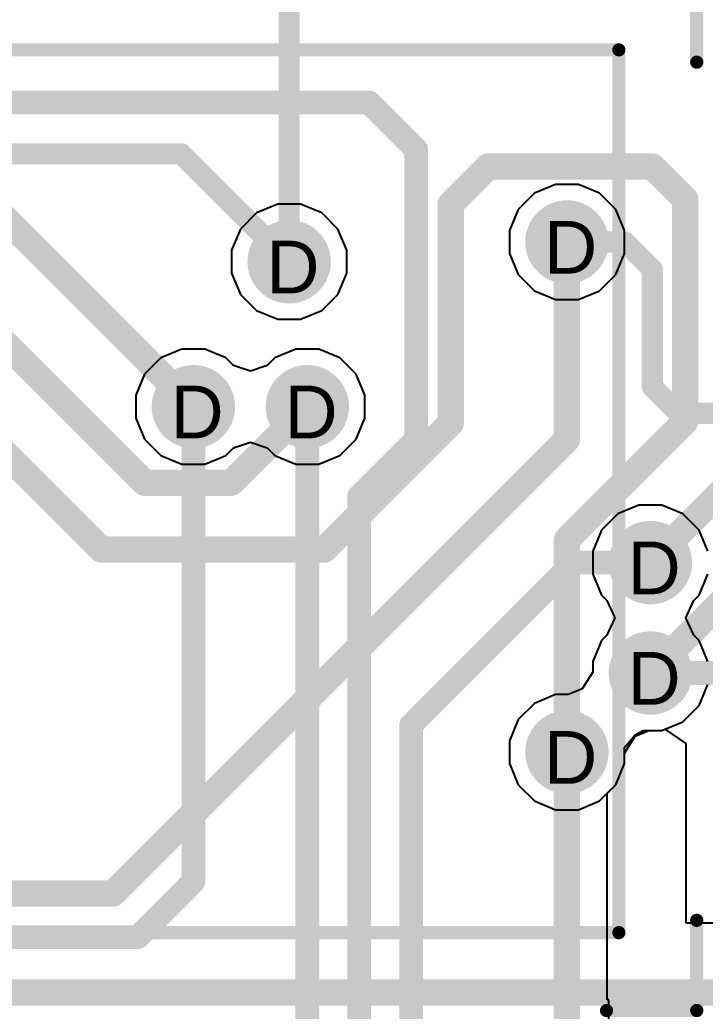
# Model space of a CAD drawing. Header units: inches. Extents: x 0 to 5401, y 0 to 5414.
# Drawn here: x 75.04 to 81.64, y 56.56 to 66.1 of the extents above; entities that cross this region are included whole.
import ezdxf

# ---------------------------------------------------------------- set-up
doc = ezdxf.new("R2010")
doc.units = ezdxf.units.IN
for name, color, linetype in [('Bottom Layer', 5, 'Continuous'), ('Bottom Solder', 6, 'Continuous'), ('Drill Drawing', 1, 'Continuous'), ('Layer 1', 16, 'Continuous'), ('Layer 2', 76, 'Continuous'), ('Top Layer', 1, 'Continuous'), ('Top Overlay', 2, 'Continuous'), ('Top Solder', 216, 'Continuous'), ('Via Holes', 16, 'Continuous')]:
    doc.layers.add(name, color=color, linetype=linetype)
doc.styles.add('Arial', font='', dxfattribs={"height": 0.2})
doc.styles.get('Arial').set_extended_font_data('Arial')

# ---------------------------------------------------------------- blocks, each defined once
blk = doc.blocks.new('LQFP_64_10_10__35')
at = {"layer": 'Top Overlay'}
for points in [[(4.999989999999999, 4.131183, 0.127, 0.127, 0), (4.999989999999999, 4.999989999999999, 0.127, 0.127, 0)], [(-4.250004199999999, 4.250004199999999, 0.127, 0.127, 0), (4.250004199999999, 4.250004199999999, 0.127, 0.127, 0)], [(4.250004199999999, -4.250004199999999, 0.127, 0.127, 0), (4.250004199999999, 4.250004199999999, 0.127, 0.127, 0)], [(4.999989999999999, -4.999989999999999, 0.127, 0.127, 0), (4.999989999999999, -4.1312084, 0.127, 0.127, 0)], [(-4.250004199999999, -4.250004199999999, 0.127, 0.127, 0), (4.250004199999999, -4.250004199999999, 0.127, 0.127, 0)], [(4.131183, -4.999989999999999, 0.127, 0.127, 0), (4.999989999999999, -4.999989999999999, 0.127, 0.127, 0)]]:
    blk.add_lwpolyline(points, format="xyseb", dxfattribs=at)
for points in [[(4.2182542, 4.250004199999999, 0.0635, 0.0635, 1), (4.2817542, 4.250004199999999, 0.0635, 0.0635, 1)], [(4.2182542, 4.250004199999999, 0.0635, 0.0635, 1), (4.2817542, 4.250004199999999, 0.0635, 0.0635, 1)], [(4.96824, 4.131183, 0.0635, 0.0635, 1), (5.03174, 4.131183, 0.0635, 0.0635, 1)], [(4.96824, -4.1312084, 0.0635, 0.0635, 1), (5.03174, -4.1312084, 0.0635, 0.0635, 1)], [(4.2182542, -4.250004199999999, 0.0635, 0.0635, 1), (4.2817542, -4.250004199999999, 0.0635, 0.0635, 1)], [(4.2182542, -4.250004199999999, 0.0635, 0.0635, 1), (4.2817542, -4.250004199999999, 0.0635, 0.0635, 1)], [(4.099433, -4.999989999999999, 0.0635, 0.0635, 1), (4.162933, -4.999989999999999, 0.0635, 0.0635, 1)], [(4.96824, -4.999989999999999, 0.0635, 0.0635, 1), (5.03174, -4.999989999999999, 0.0635, 0.0635, 1)], [(4.96824, -4.999989999999999, 0.0635, 0.0635, 1), (5.03174, -4.999989999999999, 0.0635, 0.0635, 1)]]:
    blk.add_lwpolyline(points, format="xyseb", close=True, dxfattribs=at)

msp = doc.modelspace()

# ---------------------------------------------------------------- hatches: boundary and pattern name
at = {"layer": 'Bottom Layer'}
h = msp.add_hatch(color=5, dxfattribs=at)
edge = h.paths.add_edge_path()
edge.add_arc((80.3056687, 63.96294294), 0.2999994, 0, 360)
h = msp.add_hatch(color=5, dxfattribs=at)
edge = h.paths.add_edge_path()
edge.add_arc((77.6303121, 63.77281124), 0.2999994, 0, 360)
h = msp.add_hatch(color=5, dxfattribs=at)
edge = h.paths.add_edge_path()
edge.add_arc((76.7080127, 62.37720824), 0.2999994, 0, 360)
h = msp.add_hatch(color=5, dxfattribs=at)
edge = h.paths.add_edge_path()
edge.add_arc((77.8055467, 62.37720824), 0.2999994, 0, 360)
h = msp.add_hatch(color=5, dxfattribs=at)
edge = h.paths.add_edge_path()
edge.add_arc((81.10923326, 60.87605299999999), 0.2999994, 0, 360)
h = msp.add_hatch(color=5, dxfattribs=at)
edge = h.paths.add_edge_path()
edge.add_arc((81.10923326, 59.81307824), 0.2999994, 0, 360)
h = msp.add_hatch(color=5, dxfattribs=at)
edge = h.paths.add_edge_path()
edge.add_arc((80.3056687, 59.05095124), 0.2999994, 0, 360)
at = {"layer": 'Bottom Solder'}
h = msp.add_hatch(color=6, dxfattribs=at)
edge = h.paths.add_edge_path()
edge.add_arc((80.3056687, 63.96294294), 0.4015993999999999, 0, 360)
h = msp.add_hatch(color=6, dxfattribs=at)
edge = h.paths.add_edge_path()
edge.add_arc((77.6303121, 63.77281124), 0.4015993999999999, 0, 360)
h = msp.add_hatch(color=6, dxfattribs=at)
edge = h.paths.add_edge_path()
edge.add_arc((76.7080127, 62.37720824), 0.4015993999999999, 0, 360)
h = msp.add_hatch(color=6, dxfattribs=at)
edge = h.paths.add_edge_path()
edge.add_arc((77.8055467, 62.37720824), 0.4015993999999999, 0, 360)
h = msp.add_hatch(color=6, dxfattribs=at)
edge = h.paths.add_edge_path()
edge.add_arc((81.10923326, 60.87605299999999), 0.4015993999999999, 0, 360)
h = msp.add_hatch(color=6, dxfattribs=at)
edge = h.paths.add_edge_path()
edge.add_arc((81.10923326, 59.81307824), 0.4015993999999999, 0, 360)
h = msp.add_hatch(color=6, dxfattribs=at)
edge = h.paths.add_edge_path()
edge.add_arc((80.3056687, 59.05095124), 0.4015993999999999, 0, 360)
at = {"layer": 'Layer 1'}
h = msp.add_hatch(color=16, dxfattribs=at)
edge = h.paths.add_edge_path()
edge.add_arc((80.3056687, 63.96294294), 0.2999994, 0, 360)
h = msp.add_hatch(color=16, dxfattribs=at)
edge = h.paths.add_edge_path()
edge.add_arc((77.6303121, 63.77281124), 0.2999994, 0, 360)
h = msp.add_hatch(color=16, dxfattribs=at)
edge = h.paths.add_edge_path()
edge.add_arc((76.7080127, 62.37720824), 0.2999994, 0, 360)
h = msp.add_hatch(color=16, dxfattribs=at)
edge = h.paths.add_edge_path()
edge.add_arc((77.8055467, 62.37720824), 0.2999994, 0, 360)
h = msp.add_hatch(color=16, dxfattribs=at)
edge = h.paths.add_edge_path()
edge.add_arc((81.10923326, 60.87605299999999), 0.2999994, 0, 360)
h = msp.add_hatch(color=16, dxfattribs=at)
edge = h.paths.add_edge_path()
edge.add_arc((81.10923326, 59.81307824), 0.2999994, 0, 360)
h = msp.add_hatch(color=16, dxfattribs=at)
edge = h.paths.add_edge_path()
edge.add_arc((80.3056687, 59.05095124), 0.2999994, 0, 360)
at = {"layer": 'Layer 2'}
h = msp.add_hatch(color=76, dxfattribs=at)
edge = h.paths.add_edge_path()
edge.add_arc((80.3056687, 63.96294294), 0.2999994, 0, 360)
h = msp.add_hatch(color=76, dxfattribs=at)
edge = h.paths.add_edge_path()
edge.add_arc((77.6303121, 63.77281124), 0.2999994, 0, 360)
h = msp.add_hatch(color=76, dxfattribs=at)
edge = h.paths.add_edge_path()
edge.add_arc((76.7080127, 62.37720824), 0.2999994, 0, 360)
h = msp.add_hatch(color=76, dxfattribs=at)
edge = h.paths.add_edge_path()
edge.add_arc((77.8055467, 62.37720824), 0.2999994, 0, 360)
h = msp.add_hatch(color=76, dxfattribs=at)
edge = h.paths.add_edge_path()
edge.add_arc((81.10923326, 60.87605299999999), 0.2999994, 0, 360)
h = msp.add_hatch(color=76, dxfattribs=at)
edge = h.paths.add_edge_path()
edge.add_arc((81.10923326, 59.81307824), 0.2999994, 0, 360)
h = msp.add_hatch(color=76, dxfattribs=at)
edge = h.paths.add_edge_path()
edge.add_arc((80.3056687, 59.05095124), 0.2999994, 0, 360)
at = {"layer": 'Top Layer'}
h = msp.add_hatch(color=1, dxfattribs=at)
edge = h.paths.add_edge_path()
edge.add_arc((80.3056687, 63.96294294), 0.2999994, 0, 360)
h = msp.add_hatch(color=1, dxfattribs=at)
edge = h.paths.add_edge_path()
edge.add_arc((77.6303121, 63.77281124), 0.2999994, 0, 360)
h = msp.add_hatch(color=1, dxfattribs=at)
edge = h.paths.add_edge_path()
edge.add_arc((76.7080127, 62.37720824), 0.2999994, 0, 360)
h = msp.add_hatch(color=1, dxfattribs=at)
edge = h.paths.add_edge_path()
edge.add_arc((77.8055467, 62.37720824), 0.2999994, 0, 360)
h = msp.add_hatch(color=1, dxfattribs=at)
edge = h.paths.add_edge_path()
edge.add_arc((81.10923326, 60.87605299999999), 0.2999994, 0, 360)
h = msp.add_hatch(color=1, dxfattribs=at)
edge = h.paths.add_edge_path()
edge.add_arc((81.10923326, 59.81307824), 0.2999994, 0, 360)
h = msp.add_hatch(color=1, dxfattribs=at)
edge = h.paths.add_edge_path()
edge.add_arc((80.3056687, 59.05095124), 0.2999994, 0, 360)
at = {"layer": 'Top Solder'}
h = msp.add_hatch(color=216, dxfattribs=at)
edge = h.paths.add_edge_path()
edge.add_arc((80.3056687, 63.96294294), 0.4015993999999999, 0, 360)
h = msp.add_hatch(color=216, dxfattribs=at)
edge = h.paths.add_edge_path()
edge.add_arc((77.6303121, 63.77281124), 0.4015993999999999, 0, 360)
h = msp.add_hatch(color=216, dxfattribs=at)
edge = h.paths.add_edge_path()
edge.add_arc((76.7080127, 62.37720824), 0.4015993999999999, 0, 360)
h = msp.add_hatch(color=216, dxfattribs=at)
edge = h.paths.add_edge_path()
edge.add_arc((77.8055467, 62.37720824), 0.4015993999999999, 0, 360)
h = msp.add_hatch(color=216, dxfattribs=at)
edge = h.paths.add_edge_path()
edge.add_arc((81.10923326, 60.87605299999999), 0.4015993999999999, 0, 360)
h = msp.add_hatch(color=216, dxfattribs=at)
edge = h.paths.add_edge_path()
edge.add_arc((81.10923326, 59.81307824), 0.4015993999999999, 0, 360)
h = msp.add_hatch(color=216, dxfattribs=at)
edge = h.paths.add_edge_path()
edge.add_arc((80.3056687, 59.05095124), 0.4015993999999999, 0, 360)
at = {"layer": 'Via Holes'}
h = msp.add_hatch(color=7, dxfattribs=at)
edge = h.paths.add_edge_path()
edge.add_arc((80.3056687, 63.96294294), 0.1499997, 0, 360)
h = msp.add_hatch(color=7, dxfattribs=at)
edge = h.paths.add_edge_path()
edge.add_arc((77.6303121, 63.77281124), 0.1499997, 0, 360)
h = msp.add_hatch(color=7, dxfattribs=at)
edge = h.paths.add_edge_path()
edge.add_arc((76.7080127, 62.37720824), 0.1499997, 0, 360)
h = msp.add_hatch(color=7, dxfattribs=at)
edge = h.paths.add_edge_path()
edge.add_arc((77.8055467, 62.37720824), 0.1499997, 0, 360)
h = msp.add_hatch(color=7, dxfattribs=at)
edge = h.paths.add_edge_path()
edge.add_arc((81.10923326, 60.87605299999999), 0.1499997, 0, 360)
h = msp.add_hatch(color=7, dxfattribs=at)
edge = h.paths.add_edge_path()
edge.add_arc((81.10923326, 59.81307824), 0.1499997, 0, 360)
h = msp.add_hatch(color=7, dxfattribs=at)
edge = h.paths.add_edge_path()
edge.add_arc((80.3056687, 59.05095124), 0.1499997, 0, 360)

# ---------------------------------------------------------------- linework, layer by layer
at = {"layer": 'Bottom Layer'}
for points in [[(77.6303121, 63.77281124, 0.2032, 0.2032, 0), (77.6303121, 67.51451064, 0.2032, 0.2032, 0)], [(79.1861383, 64.32829908, 0.254, 0.254, 0), (79.54680814, 64.68896892, 0.254, 0.254, 0)], [(79.54680814, 64.68896892, 0.254, 0.254, 0), (81.12810037999999, 64.68896892, 0.254, 0.254, 0)], [(81.12810037999999, 64.68896892, 0.254, 0.254, 0), (81.44438118, 64.37268811999999, 0.254, 0.254, 0)], [(74.55102438, 64.53419656, 0.254, 0.254, 0), (76.7080127, 62.37720824, 0.254, 0.254, 0)], [(79.1861383, 62.21921516, 0.254, 0.254, 0), (79.1861383, 64.32829908, 0.254, 0.254, 0)], [(81.44438118, 62.23537972, 0.254, 0.254, 0), (81.44438118, 64.37268811999999, 0.254, 0.254, 0)], [(73.86360894, 64.01963828, 0.254, 0.254, 0), (76.23874262, 61.6445046, 0.254, 0.254, 0)], [(80.3056687, 62.06186723999999, 0.254, 0.254, 0), (80.3056687, 63.96294294, 0.254, 0.254, 0)], [(73.17728316, 63.64578837999999, 0.254, 0.254, 0), (75.82046557999999, 61.00260596, 0.254, 0.254, 0)], [(77.07284306, 61.6445046, 0.254, 0.254, 0), (77.8055467, 62.37720824, 0.254, 0.254, 0)], [(77.96952909999999, 61.00260596, 0.254, 0.254, 0), (79.1861383, 62.21921516, 0.254, 0.254, 0)], [(80.3056687, 61.09666724, 0.254, 0.254, 0), (81.44438118, 62.23537972, 0.254, 0.254, 0)], [(75.93372925999999, 57.68992779999999, 0.254, 0.254, 0), (80.3056687, 62.06186723999999, 0.254, 0.254, 0)], [(81.10923326, 60.87605299999999, 0.254, 0.254, 0), (82.2706127, 62.03743244, 0.254, 0.254, 0)], [(81.10923326, 59.81307824, 0.254, 0.254, 0), (83.12132981999999, 61.82517479999999, 0.254, 0.254, 0)], [(76.23874262, 61.6445046, 0.254, 0.254, 0), (77.07284306, 61.6445046, 0.254, 0.254, 0)], [(80.3056687, 59.05095124, 0.254, 0.254, 0), (80.3056687, 61.09666724, 0.254, 0.254, 0)], [(75.82046557999999, 61.00260596, 0.254, 0.254, 0), (77.96952909999999, 61.00260596, 0.254, 0.254, 0)], [(63.81580582, 57.68992779999999, 0.254, 0.254, 0), (75.93372925999999, 57.68992779999999, 0.254, 0.254, 0)], [(63.43564909999999, 56.73701123999999, 0.254, 0.254, 0), (82.4738127, 56.73701123999999, 0.254, 0.254, 0)]]:
    msp.add_lwpolyline(points, format="xyseb", dxfattribs=at)
for points in [[(79.48330813999999, 64.68896892, 0.127, 0.127, 1), (79.61030814, 64.68896892, 0.127, 0.127, 1)], [(79.48330813999999, 64.68896892, 0.127, 0.127, 1), (79.61030814, 64.68896892, 0.127, 0.127, 1)], [(81.06460038, 64.68896892, 0.127, 0.127, 1), (81.19160038, 64.68896892, 0.127, 0.127, 1)], [(81.06460038, 64.68896892, 0.127, 0.127, 1), (81.19160038, 64.68896892, 0.127, 0.127, 1)], [(79.12263829999999, 64.32829908, 0.127, 0.127, 1), (79.24963829999999, 64.32829908, 0.127, 0.127, 1)], [(79.12263829999999, 64.32829908, 0.127, 0.127, 1), (79.24963829999999, 64.32829908, 0.127, 0.127, 1)], [(81.38088117999999, 64.37268811999999, 0.127, 0.127, 1), (81.50788118, 64.37268811999999, 0.127, 0.127, 1)], [(81.38088117999999, 64.37268811999999, 0.127, 0.127, 1), (81.50788118, 64.37268811999999, 0.127, 0.127, 1)], [(80.2421687, 63.96294294, 0.127, 0.127, 1), (80.36916869999999, 63.96294294, 0.127, 0.127, 1)], [(77.57951209999999, 63.77281124, 0.1016, 0.1016, 1), (77.68111209999999, 63.77281124, 0.1016, 0.1016, 1)], [(76.64451269999999, 62.37720824, 0.127, 0.127, 1), (76.7715127, 62.37720824, 0.127, 0.127, 1)], [(77.74204669999999, 62.37720824, 0.127, 0.127, 1), (77.86904669999998, 62.37720824, 0.127, 0.127, 1)], [(79.12263829999999, 62.21921516, 0.127, 0.127, 1), (79.24963829999999, 62.21921516, 0.127, 0.127, 1)], [(79.12263829999999, 62.21921516, 0.127, 0.127, 1), (79.24963829999999, 62.21921516, 0.127, 0.127, 1)], [(81.38088117999999, 62.23537972, 0.127, 0.127, 1), (81.50788118, 62.23537972, 0.127, 0.127, 1)], [(81.38088117999999, 62.23537972, 0.127, 0.127, 1), (81.50788118, 62.23537972, 0.127, 0.127, 1)], [(80.2421687, 62.06186723999999, 0.127, 0.127, 1), (80.36916869999999, 62.06186723999999, 0.127, 0.127, 1)], [(80.2421687, 62.06186723999999, 0.127, 0.127, 1), (80.36916869999999, 62.06186723999999, 0.127, 0.127, 1)], [(76.17524261999999, 61.6445046, 0.127, 0.127, 1), (76.30224261999999, 61.6445046, 0.127, 0.127, 1)], [(76.17524261999999, 61.6445046, 0.127, 0.127, 1), (76.30224261999999, 61.6445046, 0.127, 0.127, 1)], [(77.00934305999999, 61.6445046, 0.127, 0.127, 1), (77.13634306, 61.6445046, 0.127, 0.127, 1)], [(77.00934305999999, 61.6445046, 0.127, 0.127, 1), (77.13634306, 61.6445046, 0.127, 0.127, 1)], [(80.2421687, 61.09666724, 0.127, 0.127, 1), (80.36916869999999, 61.09666724, 0.127, 0.127, 1)], [(80.2421687, 61.09666724, 0.127, 0.127, 1), (80.36916869999999, 61.09666724, 0.127, 0.127, 1)], [(75.75696558, 61.00260596, 0.127, 0.127, 1), (75.88396558, 61.00260596, 0.127, 0.127, 1)], [(75.75696558, 61.00260596, 0.127, 0.127, 1), (75.88396558, 61.00260596, 0.127, 0.127, 1)], [(77.9060291, 61.00260596, 0.127, 0.127, 1), (78.0330291, 61.00260596, 0.127, 0.127, 1)], [(77.9060291, 61.00260596, 0.127, 0.127, 1), (78.0330291, 61.00260596, 0.127, 0.127, 1)], [(81.04573325999999, 60.87605299999999, 0.127, 0.127, 1), (81.17273325999999, 60.87605299999999, 0.127, 0.127, 1)], [(81.04573325999999, 59.81307824, 0.127, 0.127, 1), (81.17273325999999, 59.81307824, 0.127, 0.127, 1)], [(80.2421687, 59.05095124, 0.127, 0.127, 1), (80.36916869999999, 59.05095124, 0.127, 0.127, 1)], [(75.87022926, 57.68992779999999, 0.127, 0.127, 1), (75.99722926, 57.68992779999999, 0.127, 0.127, 1)], [(75.87022926, 57.68992779999999, 0.127, 0.127, 1), (75.99722926, 57.68992779999999, 0.127, 0.127, 1)]]:
    msp.add_lwpolyline(points, format="xyseb", close=True, dxfattribs=at)
at = {"layer": 'Layer 1'}
for p, q in [((79.99185424, 64.43260164), (79.83600999999999, 64.27675740000001)), ((80.1954708, 64.51694234), (79.99185424, 64.43260164)), ((80.4158666, 64.51694234), (80.1954708, 64.51694234)), ((80.61948315999999, 64.43260164), (80.4158666, 64.51694234)), ((80.7753274, 64.27675740000001), (80.61948315999999, 64.43260164)), ((77.31649764, 64.24246993999999), (77.1606534, 64.0866257)), ((77.5201142, 64.32681064), (77.31649764, 64.24246993999999)), ((77.74050999999999, 64.32681064), (77.5201142, 64.32681064)), ((77.94412656, 64.24246993999999), (77.74050999999999, 64.32681064)), ((78.0999708, 64.0866257), (77.94412656, 64.24246993999999)), ((79.83600999999999, 64.27675740000001), (79.75166929999999, 64.07314084)), ((80.8596681, 64.07314084), (80.7753274, 64.27675740000001)), ((77.1606534, 64.0866257), (77.0763127, 63.88300913999999)), ((78.18431149999999, 63.88300913999999), (78.0999708, 64.0866257)), ((79.75166929999999, 64.07314084), (79.75166929999999, 63.85274503999999)), ((80.8596681, 63.85274503999999), (80.8596681, 64.07314084)), ((77.0763127, 63.88300913999999), (77.0763127, 63.66261333999999)), ((78.18431149999999, 63.66261333999999), (78.18431149999999, 63.88300913999999)), ((79.75166929999999, 63.85274503999999), (79.83600999999999, 63.64912848)), ((80.7753274, 63.64912848), (80.8596681, 63.85274503999999)), ((77.0763127, 63.66261333999999), (77.1606534, 63.45899678)), ((78.0999708, 63.45899678), (78.18431149999999, 63.66261333999999)), ((79.83600999999999, 63.64912848), (79.99185424, 63.49328424)), ((80.61948315999999, 63.49328424), (80.7753274, 63.64912848)), ((79.99185424, 63.49328424), (80.1954708, 63.40894354)), ((80.4158666, 63.40894354), (80.61948315999999, 63.49328424)), ((77.1606534, 63.45899678), (77.31649764, 63.30315254)), ((77.94412656, 63.30315254), (78.0999708, 63.45899678)), ((80.1954708, 63.40894354), (80.4158666, 63.40894354)), ((77.31649764, 63.30315254), (77.5201142, 63.21881184)), ((77.74050999999999, 63.21881184), (77.94412656, 63.30315254)), ((77.5201142, 63.21881184), (77.74050999999999, 63.21881184)), ((76.5978148, 62.93120764), (76.39419824, 62.84686694)), ((76.81821059999999, 62.93120764), (76.5978148, 62.93120764)), ((77.02182716, 62.84686694), (76.81821059999999, 62.93120764)), ((77.69534879999999, 62.93120764), (77.49173223999999, 62.84686694)), ((77.9157446, 62.93120764), (77.69534879999999, 62.93120764)), ((78.11936116, 62.84686694), (77.9157446, 62.93120764)), ((76.39419824, 62.84686694), (76.238354, 62.6910227)), ((77.09514426, 62.77354983999999), (77.02182716, 62.84686694)), ((77.49173223999999, 62.84686694), (77.41841514, 62.77354983999999)), ((78.27520539999999, 62.6910227), (78.11936116, 62.84686694)), ((77.2567797, 62.71814228), (77.09514426, 62.77354983999999)), ((77.41841514, 62.77354983999999), (77.2567797, 62.71814228)), ((76.238354, 62.6910227), (76.1540133, 62.48740613999999)), ((78.35954609999999, 62.48740613999999), (78.27520539999999, 62.6910227)), ((76.1540133, 62.48740613999999), (76.1540133, 62.26701033999999)), ((78.35954609999999, 62.26701033999999), (78.35954609999999, 62.48740613999999)), ((76.1540133, 62.26701033999999), (76.238354, 62.06339378)), ((78.27520539999999, 62.06339378), (78.35954609999999, 62.26701033999999)), ((76.238354, 62.06339378), (76.39419824, 61.90754954)), ((78.11936116, 61.90754954), (78.27520539999999, 62.06339378)), ((77.02182716, 61.90754954), (77.09514426, 61.98086664)), ((77.09514426, 61.98086664), (77.2567797, 62.03627419999999)), ((77.2567797, 62.03627419999999), (77.41841514, 61.98086664)), ((77.41841514, 61.98086664), (77.49173223999999, 61.90754954)), ((76.39419824, 61.90754954), (76.5978148, 61.82320884)), ((76.81821059999999, 61.82320884), (77.02182716, 61.90754954)), ((77.49173223999999, 61.90754954), (77.69534879999999, 61.82320884)), ((77.9157446, 61.82320884), (78.11936116, 61.90754954)), ((76.5978148, 61.82320884), (76.81821059999999, 61.82320884)), ((77.69534879999999, 61.82320884), (77.9157446, 61.82320884)), ((80.99903536, 61.43005239999999), (80.7954188, 61.3457117)), ((81.21943116, 61.43005239999999), (80.99903536, 61.43005239999999)), ((81.42304772, 61.3457117), (81.21943116, 61.43005239999999)), ((80.7954188, 61.3457117), (80.63957456, 61.18986745999999)), ((81.57889195999999, 61.18986745999999), (81.42304772, 61.3457117)), ((80.63957456, 61.18986745999999), (80.55523385999999, 60.98625089999999)), ((81.66323265999999, 60.98625089999999), (81.57889195999999, 61.18986745999999)), ((80.55523385999999, 60.98625089999999), (80.55523385999999, 60.7658551)), ((80.55523385999999, 60.7658551), (80.63957456, 60.56223854)), ((81.57889195999999, 60.56223854), (81.66323265999999, 60.7658551)), ((80.63957456, 60.56223854), (80.69131182, 60.51050127999999)), ((81.5271547, 60.51050127999999), (81.57889195999999, 60.56223854)), ((80.69131182, 60.51050127999999), (80.76715622, 60.34456562)), ((81.4513103, 60.34456562), (81.5271547, 60.51050127999999)), ((80.76715622, 60.34456562), (80.69131182, 60.17862995999999)), ((81.5271547, 60.17862995999999), (81.4513103, 60.34456562)), ((80.69131182, 60.17862995999999), (80.63957456, 60.1268927)), ((81.57889195999999, 60.1268927), (81.5271547, 60.17862995999999)), ((80.63957456, 60.1268927), (80.55523385999999, 59.92327613999999)), ((81.66323265999999, 59.92327613999999), (81.57889195999999, 60.1268927)), ((80.55523385999999, 59.92327613999999), (80.55523385999999, 59.82215111999999)), ((80.55523385999999, 59.82215111999999), (80.45066714, 59.65918726)), ((80.45066714, 59.65918726), (80.32086806, 59.60495064)), ((81.57889195999999, 59.49926377999999), (81.66323265999999, 59.70288034)), ((80.1954708, 59.60495064), (79.99185424, 59.52060993999999)), ((80.32086806, 59.60495064), (80.1954708, 59.60495064)), ((79.99185424, 59.52060993999999), (79.83600999999999, 59.3647657)), ((81.42304772, 59.34341954), (81.57889195999999, 59.49926377999999)), ((79.83600999999999, 59.3647657), (79.75166929999999, 59.16114914)), ((81.21943116, 59.25907883999999), (81.42304772, 59.34341954)), ((80.8596681, 59.04187836), (80.96423482, 59.20484222)), ((80.96423482, 59.20484222), (81.0940339, 59.25907883999999)), ((81.0940339, 59.25907883999999), (81.21943116, 59.25907883999999)), ((79.75166929999999, 59.16114914), (79.75166929999999, 58.94075334)), ((80.8596681, 58.94075334), (80.8596681, 59.04187836)), ((79.75166929999999, 58.94075334), (79.83600999999999, 58.73713677999999)), ((80.7753274, 58.73713677999999), (80.8596681, 58.94075334)), ((79.83600999999999, 58.73713677999999), (79.99185424, 58.58129253999999)), ((80.61948315999999, 58.58129253999999), (80.7753274, 58.73713677999999)), ((79.99185424, 58.58129253999999), (80.1954708, 58.49695183999999)), ((80.4158666, 58.49695183999999), (80.61948315999999, 58.58129253999999)), ((80.1954708, 58.49695183999999), (80.4158666, 58.49695183999999))]:
    msp.add_line(p, q, dxfattribs=at)
at = {"layer": 'Layer 2'}
for p, q in [((79.99185424, 64.43260164), (79.83600999999999, 64.27675740000001)), ((80.1954708, 64.51694234), (79.99185424, 64.43260164)), ((80.4158666, 64.51694234), (80.1954708, 64.51694234)), ((80.61948315999999, 64.43260164), (80.4158666, 64.51694234)), ((80.7753274, 64.27675740000001), (80.61948315999999, 64.43260164)), ((77.31649764, 64.24246993999999), (77.1606534, 64.0866257)), ((77.5201142, 64.32681064), (77.31649764, 64.24246993999999)), ((77.74050999999999, 64.32681064), (77.5201142, 64.32681064)), ((77.94412656, 64.24246993999999), (77.74050999999999, 64.32681064)), ((78.0999708, 64.0866257), (77.94412656, 64.24246993999999)), ((79.83600999999999, 64.27675740000001), (79.75166929999999, 64.07314084)), ((80.8596681, 64.07314084), (80.7753274, 64.27675740000001)), ((77.1606534, 64.0866257), (77.0763127, 63.88300913999999)), ((78.18431149999999, 63.88300913999999), (78.0999708, 64.0866257)), ((79.75166929999999, 64.07314084), (79.75166929999999, 63.85274503999999)), ((80.8596681, 63.85274503999999), (80.8596681, 64.07314084)), ((77.0763127, 63.88300913999999), (77.0763127, 63.66261333999999)), ((78.18431149999999, 63.66261333999999), (78.18431149999999, 63.88300913999999)), ((79.75166929999999, 63.85274503999999), (79.83600999999999, 63.64912848)), ((80.7753274, 63.64912848), (80.8596681, 63.85274503999999)), ((77.0763127, 63.66261333999999), (77.1606534, 63.45899678)), ((78.0999708, 63.45899678), (78.18431149999999, 63.66261333999999)), ((79.83600999999999, 63.64912848), (79.99185424, 63.49328424)), ((80.61948315999999, 63.49328424), (80.7753274, 63.64912848)), ((79.99185424, 63.49328424), (80.1954708, 63.40894354)), ((80.4158666, 63.40894354), (80.61948315999999, 63.49328424)), ((77.1606534, 63.45899678), (77.31649764, 63.30315254)), ((77.94412656, 63.30315254), (78.0999708, 63.45899678)), ((80.1954708, 63.40894354), (80.4158666, 63.40894354)), ((77.31649764, 63.30315254), (77.5201142, 63.21881184)), ((77.74050999999999, 63.21881184), (77.94412656, 63.30315254)), ((77.5201142, 63.21881184), (77.74050999999999, 63.21881184)), ((76.5978148, 62.93120764), (76.39419824, 62.84686694)), ((76.81821059999999, 62.93120764), (76.5978148, 62.93120764)), ((77.02182716, 62.84686694), (76.81821059999999, 62.93120764)), ((77.69534879999999, 62.93120764), (77.49173223999999, 62.84686694)), ((77.9157446, 62.93120764), (77.69534879999999, 62.93120764)), ((78.11936116, 62.84686694), (77.9157446, 62.93120764)), ((76.39419824, 62.84686694), (76.238354, 62.6910227)), ((77.09514426, 62.77354983999999), (77.02182716, 62.84686694)), ((77.49173223999999, 62.84686694), (77.41841514, 62.77354983999999)), ((78.27520539999999, 62.6910227), (78.11936116, 62.84686694)), ((77.2567797, 62.71814228), (77.09514426, 62.77354983999999)), ((77.41841514, 62.77354983999999), (77.2567797, 62.71814228)), ((76.238354, 62.6910227), (76.1540133, 62.48740613999999)), ((78.35954609999999, 62.48740613999999), (78.27520539999999, 62.6910227)), ((76.1540133, 62.48740613999999), (76.1540133, 62.26701033999999)), ((78.35954609999999, 62.26701033999999), (78.35954609999999, 62.48740613999999)), ((76.1540133, 62.26701033999999), (76.238354, 62.06339378)), ((78.27520539999999, 62.06339378), (78.35954609999999, 62.26701033999999)), ((76.238354, 62.06339378), (76.39419824, 61.90754954)), ((78.11936116, 61.90754954), (78.27520539999999, 62.06339378)), ((77.02182716, 61.90754954), (77.09514426, 61.98086664)), ((77.09514426, 61.98086664), (77.2567797, 62.03627419999999)), ((77.2567797, 62.03627419999999), (77.41841514, 61.98086664)), ((77.41841514, 61.98086664), (77.49173223999999, 61.90754954)), ((76.39419824, 61.90754954), (76.5978148, 61.82320884)), ((76.81821059999999, 61.82320884), (77.02182716, 61.90754954)), ((77.49173223999999, 61.90754954), (77.69534879999999, 61.82320884)), ((77.9157446, 61.82320884), (78.11936116, 61.90754954)), ((76.5978148, 61.82320884), (76.81821059999999, 61.82320884)), ((77.69534879999999, 61.82320884), (77.9157446, 61.82320884)), ((80.99903536, 61.43005239999999), (80.7954188, 61.3457117)), ((81.21943116, 61.43005239999999), (80.99903536, 61.43005239999999)), ((81.42304772, 61.3457117), (81.21943116, 61.43005239999999)), ((80.7954188, 61.3457117), (80.63957456, 61.18986745999999)), ((81.57889195999999, 61.18986745999999), (81.42304772, 61.3457117)), ((80.63957456, 61.18986745999999), (80.55523385999999, 60.98625089999999)), ((81.66323265999999, 60.98625089999999), (81.57889195999999, 61.18986745999999)), ((80.55523385999999, 60.98625089999999), (80.55523385999999, 60.7658551)), ((80.55523385999999, 60.7658551), (80.63957456, 60.56223854)), ((81.57889195999999, 60.56223854), (81.66323265999999, 60.7658551)), ((80.63957456, 60.56223854), (80.69131182, 60.51050127999999)), ((81.5271547, 60.51050127999999), (81.57889195999999, 60.56223854)), ((80.69131182, 60.51050127999999), (80.76715622, 60.34456562)), ((81.4513103, 60.34456562), (81.5271547, 60.51050127999999)), ((80.76715622, 60.34456562), (80.69131182, 60.17862995999999)), ((81.5271547, 60.17862995999999), (81.4513103, 60.34456562)), ((80.69131182, 60.17862995999999), (80.63957456, 60.1268927)), ((81.57889195999999, 60.1268927), (81.5271547, 60.17862995999999)), ((80.63957456, 60.1268927), (80.55523385999999, 59.92327613999999)), ((81.66323265999999, 59.92327613999999), (81.57889195999999, 60.1268927)), ((80.55523385999999, 59.92327613999999), (80.55523385999999, 59.82215111999999)), ((80.55523385999999, 59.82215111999999), (80.45066714, 59.65918726)), ((80.45066714, 59.65918726), (80.32086806, 59.60495064)), ((81.57889195999999, 59.49926377999999), (81.66323265999999, 59.70288034)), ((80.1954708, 59.60495064), (79.99185424, 59.52060993999999)), ((80.32086806, 59.60495064), (80.1954708, 59.60495064)), ((79.99185424, 59.52060993999999), (79.83600999999999, 59.3647657)), ((81.42304772, 59.34341954), (81.57889195999999, 59.49926377999999)), ((79.83600999999999, 59.3647657), (79.75166929999999, 59.16114914)), ((81.21943116, 59.25907883999999), (81.42304772, 59.34341954)), ((80.8596681, 59.04187836), (80.96423482, 59.20484222)), ((80.96423482, 59.20484222), (81.0940339, 59.25907883999999)), ((81.0940339, 59.25907883999999), (81.21943116, 59.25907883999999)), ((79.75166929999999, 59.16114914), (79.75166929999999, 58.94075334)), ((80.8596681, 58.94075334), (80.8596681, 59.04187836)), ((79.75166929999999, 58.94075334), (79.83600999999999, 58.73713677999999)), ((80.7753274, 58.73713677999999), (80.8596681, 58.94075334)), ((79.83600999999999, 58.73713677999999), (79.99185424, 58.58129253999999)), ((80.61948315999999, 58.58129253999999), (80.7753274, 58.73713677999999)), ((79.99185424, 58.58129253999999), (80.1954708, 58.49695183999999)), ((80.4158666, 58.49695183999999), (80.61948315999999, 58.58129253999999)), ((80.1954708, 58.49695183999999), (80.4158666, 58.49695183999999))]:
    msp.add_line(p, q, dxfattribs=at)
at = {"layer": 'Top Layer'}
for p, q in [((80.8596681, 59.09686428), (80.96369125999999, 59.21793845999999)), ((80.96369125999999, 59.21793845999999), (81.03904797999999, 59.25907883999999)), ((81.03904797999999, 59.25907883999999), (81.21943116, 59.25907883999999)), ((81.21943116, 59.25907883999999), (81.24831096, 59.27104224)), ((81.24831096, 59.27104224), (81.45151349999999, 59.13526653999999)), ((80.8596681, 58.94075334), (80.8596681, 59.09686428)), ((81.45151349999999, 59.13526653999999), (81.45151349999999, 58.40895354)), ((80.7753274, 58.73713677999999), (80.8596681, 58.94075334)), ((80.69413376, 58.65594314), (80.7753274, 58.73713677999999)), ((80.69413376, 56.66711043999999), (80.69413376, 58.65594314)), ((81.45151349999999, 58.40895354), (81.45151349999999, 57.40895553999999)), ((81.45151349999999, 57.40895553999999), (83.15951109999999, 57.40895553999999)), ((80.7096684, 56.66711043999999), (80.69413376, 56.66711043999999)), ((80.7096684, 54.95911283999999), (80.7096684, 56.66711043999999))]:
    msp.add_line(p, q, dxfattribs=at)
for points in [[(72.76270182, 65.30650388, 0.2286, 0.2286, 0), (78.40078299999999, 65.30650388, 0.2286, 0.2286, 0)], [(78.40078299999999, 65.30650388, 0.2286, 0.2286, 0), (78.85379454, 64.85349233999999, 0.2286, 0.2286, 0)], [(70.80571309999999, 64.81294124, 0.2032, 0.2032, 0), (76.59018209999999, 64.81294124, 0.2032, 0.2032, 0)], [(76.59018209999999, 64.81294124, 0.2032, 0.2032, 0), (77.6303121, 63.77281124, 0.2032, 0.2032, 0)], [(78.85379454, 62.0630966, 0.2286, 0.2286, 0), (78.85379454, 64.85349233999999, 0.2286, 0.2286, 0)], [(80.3056687, 63.96294294, 0.2032, 0.2032, 0), (80.86495891999999, 63.96294294, 0.2032, 0.2032, 0)], [(80.86495891999999, 63.96294294, 0.2032, 0.2032, 0), (81.1276127, 63.70028916, 0.2032, 0.2032, 0)], [(81.1276127, 62.56748217999999, 0.2032, 0.2032, 0), (81.1276127, 63.70028916, 0.2032, 0.2032, 0)], [(81.1276127, 62.56748217999999, 0.2032, 0.2032, 0), (81.38202164, 62.31307324, 0.2032, 0.2032, 0)], [(76.7080127, 57.80381123999999, 0.2286, 0.2286, 0), (76.7080127, 62.37720824, 0.2286, 0.2286, 0)], [(77.8055467, 55.81311164, 0.2286, 0.2286, 0), (77.8055467, 62.37720824, 0.2286, 0.2286, 0)], [(81.38202164, 62.31307324, 0.2032, 0.2032, 0), (82.3055123, 62.31307324, 0.2032, 0.2032, 0)], [(78.3056727, 61.51497476, 0.2286, 0.2286, 0), (78.85379454, 62.0630966, 0.2286, 0.2286, 0)], [(78.3056727, 55.81311164, 0.2286, 0.2286, 0), (78.3056727, 61.51497476, 0.2286, 0.2286, 0)], [(78.8055447, 59.31282524, 0.2286, 0.2286, 0), (80.36877246, 60.87605299999999, 0.2286, 0.2286, 0)], [(80.36877246, 60.87605299999999, 0.2286, 0.2286, 0), (81.10923326, 60.87605299999999, 0.2286, 0.2286, 0)], [(81.10923326, 59.81307824, 0.2286, 0.2286, 0), (81.10929676, 59.81301474, 0.2286, 0.2286, 0)], [(81.10929676, 59.81301474, 0.2286, 0.2286, 0), (82.3054488, 59.81301474, 0.2286, 0.2286, 0)], [(78.8055447, 55.81311164, 0.2286, 0.2286, 0), (78.8055447, 59.31282524, 0.2286, 0.2286, 0)], [(80.3056687, 55.81311164, 0.254, 0.254, 0), (80.3056687, 59.05095124, 0.254, 0.254, 0)], [(76.17442982, 57.27022836, 0.2286, 0.2286, 0), (76.7080127, 57.80381123999999, 0.2286, 0.2286, 0)], [(73.30568269999999, 57.27022836, 0.2286, 0.2286, 0), (76.17442982, 57.27022836, 0.2286, 0.2286, 0)]]:
    msp.add_lwpolyline(points, format="xyseb", dxfattribs=at)
for points in [[(78.343633, 65.30650388, 0.1143, 0.1143, 1), (78.457933, 65.30650388, 0.1143, 0.1143, 1)], [(78.343633, 65.30650388, 0.1143, 0.1143, 1), (78.457933, 65.30650388, 0.1143, 0.1143, 1)], [(76.5393821, 64.81294124, 0.1016, 0.1016, 1), (76.64098209999999, 64.81294124, 0.1016, 0.1016, 1)], [(76.5393821, 64.81294124, 0.1016, 0.1016, 1), (76.64098209999999, 64.81294124, 0.1016, 0.1016, 1)], [(78.79664453999999, 64.85349233999999, 0.1143, 0.1143, 1), (78.91094454, 64.85349233999999, 0.1143, 0.1143, 1)], [(78.79664453999999, 64.85349233999999, 0.1143, 0.1143, 1), (78.91094454, 64.85349233999999, 0.1143, 0.1143, 1)], [(80.2548687, 63.96294294, 0.1016, 0.1016, 1), (80.3564687, 63.96294294, 0.1016, 0.1016, 1)], [(80.81415892, 63.96294294, 0.1016, 0.1016, 1), (80.91575891999999, 63.96294294, 0.1016, 0.1016, 1)], [(80.81415892, 63.96294294, 0.1016, 0.1016, 1), (80.91575891999999, 63.96294294, 0.1016, 0.1016, 1)], [(77.57951209999999, 63.77281124, 0.1016, 0.1016, 1), (77.68111209999999, 63.77281124, 0.1016, 0.1016, 1)], [(81.07681269999999, 63.70028916, 0.1016, 0.1016, 1), (81.1784127, 63.70028916, 0.1016, 0.1016, 1)], [(81.07681269999999, 63.70028916, 0.1016, 0.1016, 1), (81.1784127, 63.70028916, 0.1016, 0.1016, 1)], [(81.07681269999999, 62.56748217999999, 0.1016, 0.1016, 1), (81.1784127, 62.56748217999999, 0.1016, 0.1016, 1)], [(81.07681269999999, 62.56748217999999, 0.1016, 0.1016, 1), (81.1784127, 62.56748217999999, 0.1016, 0.1016, 1)], [(76.65086269999999, 62.37720824, 0.1143, 0.1143, 1), (76.7651627, 62.37720824, 0.1143, 0.1143, 1)], [(77.7483967, 62.37720824, 0.1143, 0.1143, 1), (77.86269669999999, 62.37720824, 0.1143, 0.1143, 1)], [(81.33122164, 62.31307324, 0.1016, 0.1016, 1), (81.43282163999999, 62.31307324, 0.1016, 0.1016, 1)], [(81.33122164, 62.31307324, 0.1016, 0.1016, 1), (81.43282163999999, 62.31307324, 0.1016, 0.1016, 1)], [(78.79664453999999, 62.0630966, 0.1143, 0.1143, 1), (78.91094454, 62.0630966, 0.1143, 0.1143, 1)], [(78.79664453999999, 62.0630966, 0.1143, 0.1143, 1), (78.91094454, 62.0630966, 0.1143, 0.1143, 1)], [(78.2485227, 61.51497476, 0.1143, 0.1143, 1), (78.3628227, 61.51497476, 0.1143, 0.1143, 1)], [(78.2485227, 61.51497476, 0.1143, 0.1143, 1), (78.3628227, 61.51497476, 0.1143, 0.1143, 1)], [(80.31162246, 60.87605299999999, 0.1143, 0.1143, 1), (80.42592246, 60.87605299999999, 0.1143, 0.1143, 1)], [(80.31162246, 60.87605299999999, 0.1143, 0.1143, 1), (80.42592246, 60.87605299999999, 0.1143, 0.1143, 1)], [(81.05208326, 60.87605299999999, 0.1143, 0.1143, 1), (81.16638325999999, 60.87605299999999, 0.1143, 0.1143, 1)], [(81.05208326, 59.81307824, 0.1143, 0.1143, 1), (81.16638325999999, 59.81307824, 0.1143, 0.1143, 1)], [(81.05214676, 59.81301474, 0.1143, 0.1143, 1), (81.16644675999999, 59.81301474, 0.1143, 0.1143, 1)], [(81.05214676, 59.81301474, 0.1143, 0.1143, 1), (81.16644675999999, 59.81301474, 0.1143, 0.1143, 1)], [(78.74839469999999, 59.31282524, 0.1143, 0.1143, 1), (78.86269469999999, 59.31282524, 0.1143, 0.1143, 1)], [(78.74839469999999, 59.31282524, 0.1143, 0.1143, 1), (78.86269469999999, 59.31282524, 0.1143, 0.1143, 1)], [(80.2421687, 59.05095124, 0.127, 0.127, 1), (80.36916869999999, 59.05095124, 0.127, 0.127, 1)], [(76.65086269999999, 57.80381123999999, 0.1143, 0.1143, 1), (76.7651627, 57.80381123999999, 0.1143, 0.1143, 1)], [(76.65086269999999, 57.80381123999999, 0.1143, 0.1143, 1), (76.7651627, 57.80381123999999, 0.1143, 0.1143, 1)], [(76.11727982, 57.27022836, 0.1143, 0.1143, 1), (76.23157982, 57.27022836, 0.1143, 0.1143, 1)], [(76.11727982, 57.27022836, 0.1143, 0.1143, 1), (76.23157982, 57.27022836, 0.1143, 0.1143, 1)]]:
    msp.add_lwpolyline(points, format="xyseb", close=True, dxfattribs=at)

# ---------------------------------------------------------------- block references
msp.add_blockref('LQFP_64_10_10__35', (76.5556127, 61.56301123999999))

# ---------------------------------------------------------------- texts
at = {"layer": 'Drill Drawing', "style": 'Arial'}
for p in [(80.08559039999999, 63.65822676), (77.4102338, 63.46809506), (76.4879344, 62.07249205999999), (77.5854684, 62.07249205999999), (80.88915495999998, 60.57133682), (80.88915495999998, 59.50836206), (80.08559039999999, 58.74623505999999)]:
    msp.add_text('D', height=0.508, dxfattribs=at).set_placement(p)

doc.saveas('drawing.dxf')
